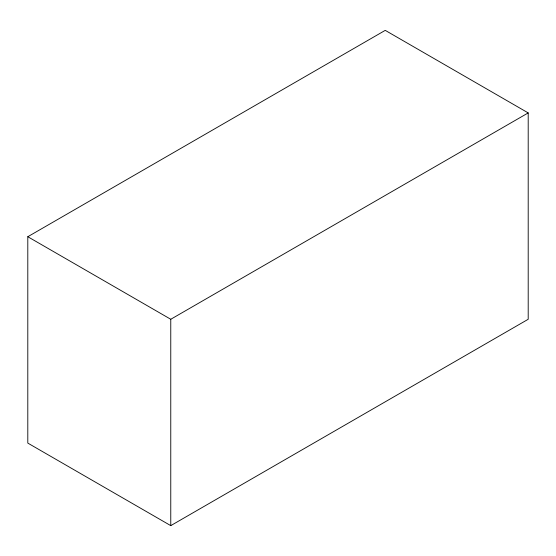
<?xml version="1.0" encoding="UTF-8"?>
<svg xmlns="http://www.w3.org/2000/svg" width="556" height="556" viewBox="0 0 556 556"><rect width="100%" height="100%" fill="white"/><g stroke="black" fill="none" stroke-linecap="round" stroke-linejoin="round"><path stroke-width="0.83" d="M27.8 236.724L385.232 30.365L528.2 112.91L528.2 319.276L170.768 525.635L27.8 443.09L27.8 236.724L170.768 319.269L528.2 112.91M170.768 319.269L170.768 525.635"/></g></svg>
